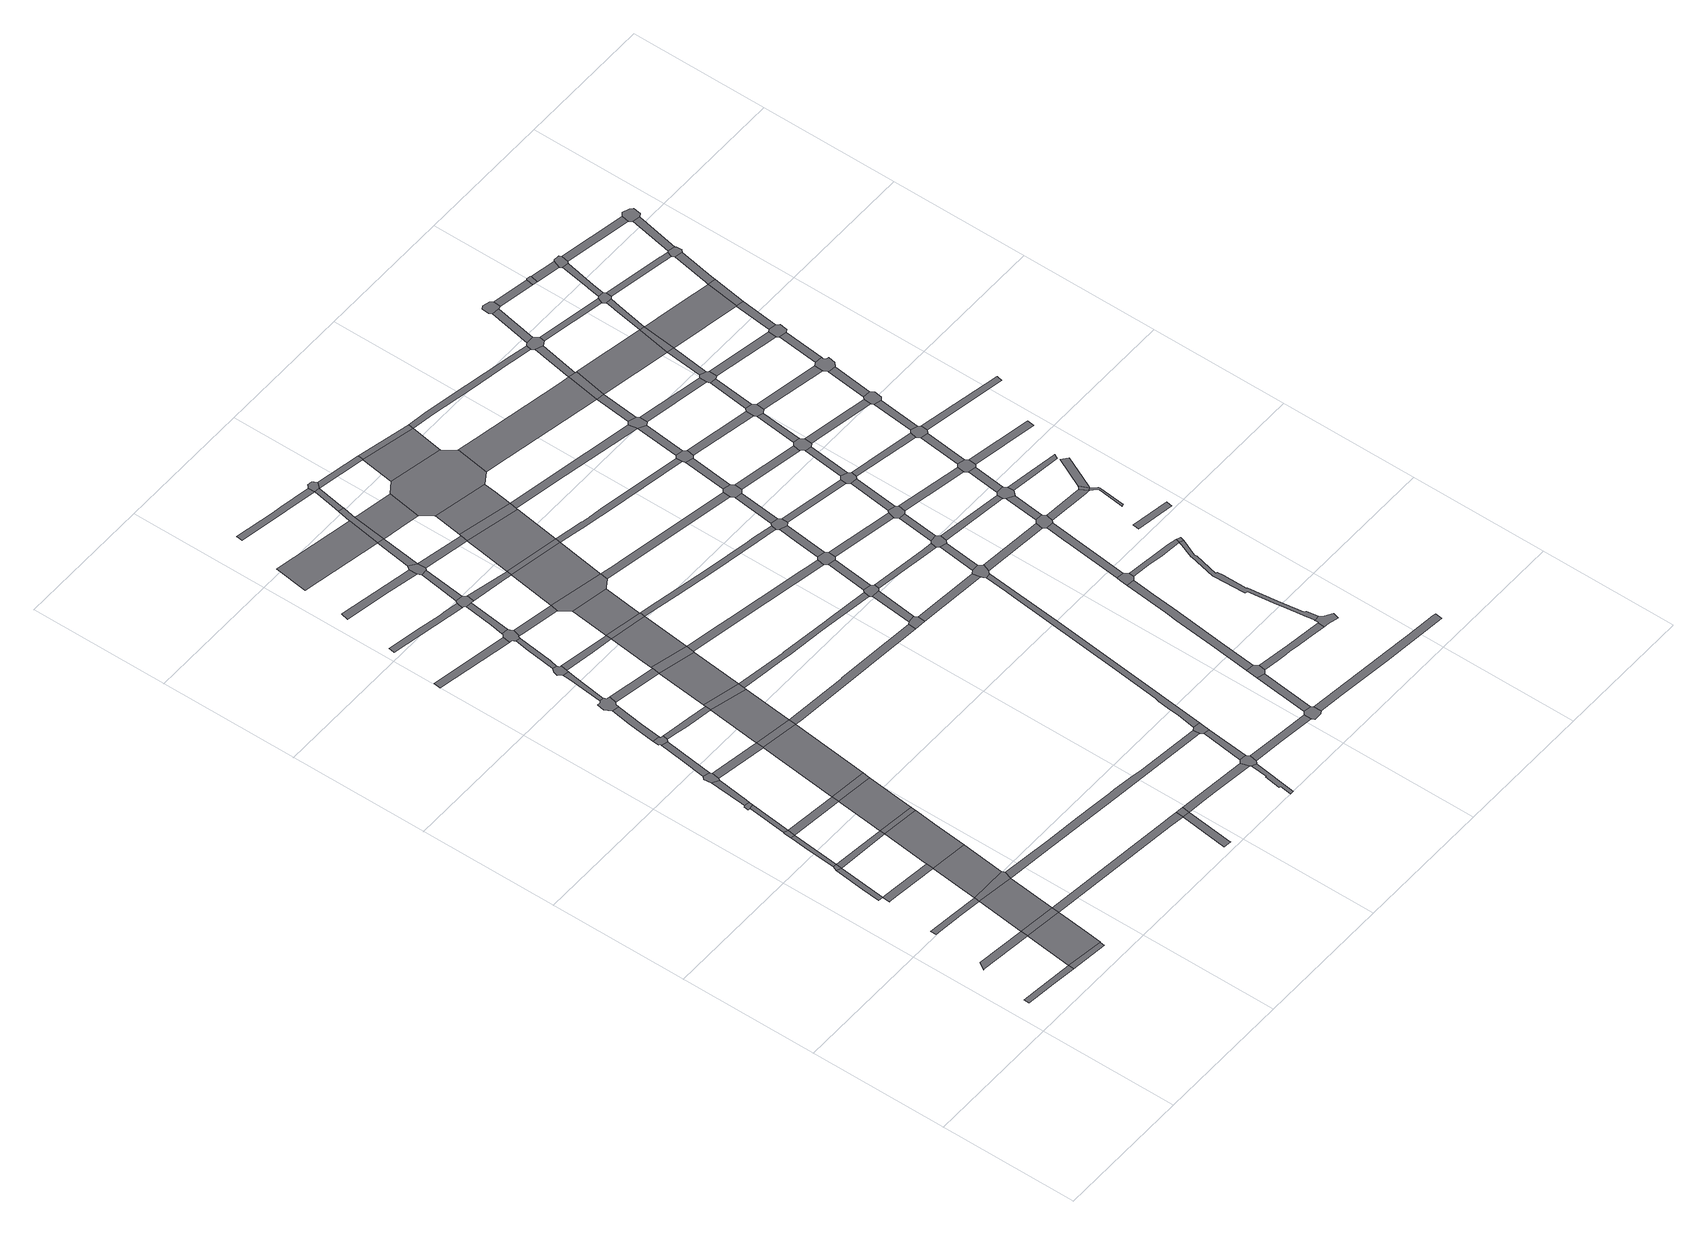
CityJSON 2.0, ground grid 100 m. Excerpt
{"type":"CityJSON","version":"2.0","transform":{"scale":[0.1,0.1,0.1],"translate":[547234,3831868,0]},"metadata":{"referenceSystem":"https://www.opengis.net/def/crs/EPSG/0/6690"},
"CityObjects":{
"road1":{"type":"Road","attributes":{"RoadStructureAttribute.sectionType":"1"},"geometry":[{"type":"MultiSurface","lod":"1","boundaries":[[[0,1,2,3,4,5,6]]]}]},
"road2":{"type":"Road","attributes":{"RoadStructureAttribute.sectionType":"1"},"geometry":[{"type":"MultiSurface","lod":"1","boundaries":[[[7,8,9,10,11]]]}]},
"road3":{"type":"Road","geometry":[{"type":"MultiSurface","lod":"1","boundaries":[[[6,5,12,13]]]}]},
"road4":{"type":"Road","attributes":{"RoadStructureAttribute.sectionType":"1"},"geometry":[{"type":"MultiSurface","lod":"1","boundaries":[[[14,15,16,17,18,19,20]]]}]},
"road5":{"type":"Road","attributes":{"RoadStructureAttribute.sectionType":"1"},"geometry":[{"type":"MultiSurface","lod":"1","boundaries":[[[21,22,23,24,25]]]}]},
"road6":{"type":"Road","attributes":{"function":"3","RoadStructureAttribute.sectionType":"1"},"geometry":[{"type":"MultiSurface","lod":"1","boundaries":[[[10,26,6,13,27,28,29,30]]]}]},
"road7":{"type":"Road","geometry":[{"type":"MultiSurface","lod":"1","boundaries":[[[31,21,25,32]]]}]},
"road8":{"type":"Road","geometry":[{"type":"MultiSurface","lod":"1","boundaries":[[[11,10,30,33]]]}]},
"road9":{"type":"Road","attributes":{"RoadStructureAttribute.sectionType":"1"},"geometry":[{"type":"MultiSurface","lod":"1","boundaries":[[[34,24,35,36,37,38]]]}]},
"road10":{"type":"Road","attributes":{"RoadStructureAttribute.sectionType":"1"},"geometry":[{"type":"MultiSurface","lod":"1","boundaries":[[[39,40,31,32,41]]]}]},
"road11":{"type":"Road","attributes":{"function":"3","RoadStructureAttribute.sectionType":"1"},"geometry":[{"type":"MultiSurface","lod":"1","boundaries":[[[19,42,11,33,43]]]}]},
"road12":{"type":"Road","geometry":[{"type":"MultiSurface","lod":"1","boundaries":[[[44,45,39,41,46]]]}]},
"road13":{"type":"Road","geometry":[{"type":"MultiSurface","lod":"1","boundaries":[[[20,19,43,47,48,49]]]}]},
"road14":{"type":"Road","attributes":{"RoadStructureAttribute.sectionType":"1"},"geometry":[{"type":"MultiSurface","lod":"1","boundaries":[[[50,51,32,25,52,53,54,55,56]]]}]},
"road15":{"type":"Road","attributes":{"RoadStructureAttribute.sectionType":"1"},"geometry":[{"type":"MultiSurface","lod":"1","boundaries":[[[57,58,44,46]]]}]},
"road16":{"type":"Road","attributes":{"function":"3","RoadStructureAttribute.sectionType":"1"},"geometry":[{"type":"MultiSurface","lod":"1","boundaries":[[[37,20,49,59]]]}]},
"road17":{"type":"Road","geometry":[{"type":"MultiSurface","lod":"1","boundaries":[[[60,61,62,63,58,57,64]]]}]},
"road18":{"type":"Road","attributes":{"RoadStructureAttribute.sectionType":"1"},"geometry":[{"type":"MultiSurface","lod":"1","boundaries":[[[65,66,46,41,67,68,69,70]]]}]},
"road19":{"type":"Road","attributes":{"RoadStructureAttribute.sectionType":"1"},"geometry":[{"type":"MultiSurface","lod":"1","boundaries":[[[71,72,73,74,60,64,75,76,77]]]}]},
"road20":{"type":"Road","geometry":[{"type":"MultiSurface","lod":"1","boundaries":[[[55,78,79,80,38,37,59,81,82,83]]]}]},
"road21":{"type":"Road","geometry":[{"type":"MultiSurface","lod":"1","boundaries":[[[84,85,71,77,86,87,88]]]}]},
"road22":{"type":"Road","geometry":[{"type":"MultiSurface","lod":"1","boundaries":[[[56,55,83,89]]]}]},
"road23":{"type":"Road","attributes":{"RoadStructureAttribute.sectionType":"1"},"geometry":[{"type":"MultiSurface","lod":"1","boundaries":[[[90,91,84,88,92,93]]]}]},
"road24":{"type":"Road","attributes":{"function":"3","RoadStructureAttribute.sectionType":"1"},"geometry":[{"type":"MultiSurface","lod":"1","boundaries":[[[69,94,95,96,56,89,97,98]]]}]},
"road25":{"type":"Road","geometry":[{"type":"MultiSurface","lod":"1","boundaries":[[[99,100,101,90,93,102,103,104,105,106,107]]]}]},
"road26":{"type":"Road","attributes":{"RoadStructureAttribute.sectionType":"1"},"geometry":[{"type":"MultiSurface","lod":"1","boundaries":[[[108,109,87,86,110,111,112]]]}]},
"road27":{"type":"Road","geometry":[{"type":"MultiSurface","lod":"1","boundaries":[[[70,69,98,113]]]}]},
"road28":{"type":"Road","attributes":{"RoadStructureAttribute.sectionType":"1"},"geometry":[{"type":"MultiSurface","lod":"1","boundaries":[[[114,115,116,33,30,117,118,119]]]}]},
"road29":{"type":"Road","attributes":{"RoadStructureAttribute.sectionType":"1"},"geometry":[{"type":"MultiSurface","lod":"1","boundaries":[[[120,121,99,107,122,123]]]}]},
"road30":{"type":"Road","geometry":[{"type":"MultiSurface","lod":"1","boundaries":[[[124,125,126,127,128,120,123,129,130,131,132,133,134]]]}]},
"road31":{"type":"Road","attributes":{"function":"3","RoadStructureAttribute.sectionType":"1"},"geometry":[{"type":"MultiSurface","lod":"1","boundaries":[[[111,70,113,135]]]}]},
"road32":{"type":"Road","attributes":{"RoadStructureAttribute.sectionType":"1"},"geometry":[{"type":"MultiSurface","lod":"1","boundaries":[[[136,137,138,139]]]}]},
"road33":{"type":"Road","attributes":{"RoadStructureAttribute.sectionType":"1"},"geometry":[{"type":"MultiSurface","lod":"1","boundaries":[[[140,141,104,103,142,143,144,145]]]}]},
"road34":{"type":"Road","attributes":{"RoadStructureAttribute.sectionType":"1"},"geometry":[{"type":"MultiSurface","lod":"1","boundaries":[[[146,147,124,134,148,149,150]]]}]},
"road35":{"type":"Road","geometry":[{"type":"MultiSurface","lod":"1","boundaries":[[[112,111,135,151]]]}]},
"road36":{"type":"Road","geometry":[{"type":"MultiSurface","lod":"1","boundaries":[[[152,153,154,155,156,157,146,150,158,159,160,161,162]]]}]},
"road37":{"type":"Road","attributes":{"RoadStructureAttribute.sectionType":"1"},"geometry":[{"type":"MultiSurface","lod":"1","boundaries":[[[163,164,165,166,167,168,169]]]}]},
"road38":{"type":"Road","attributes":{"RoadStructureAttribute.sectionType":"1"},"geometry":[{"type":"MultiSurface","lod":"1","boundaries":[[[170,131,130,171,172,173]]]}]},
"road39":{"type":"Road","attributes":{"function":"3","RoadStructureAttribute.sectionType":"1"},"geometry":[{"type":"MultiSurface","lod":"1","boundaries":[[[144,174,112,151,175,176]]]}]},
"road40":{"type":"Road","attributes":{"RoadStructureAttribute.sectionType":"1"},"geometry":[{"type":"MultiSurface","lod":"1","boundaries":[[[177,178,152,162,179,180]]]}]},
"road41":{"type":"Road","attributes":{"RoadStructureAttribute.sectionType":"1"},"geometry":[{"type":"MultiSurface","lod":"1","boundaries":[[[181,182,183,184,185,186,187,47,43,188,189,190,191,192]]]}]},
"road42":{"type":"Road","geometry":[{"type":"MultiSurface","lod":"1","boundaries":[[[193,145,144,176,194,195,196]]]}]},
"road43":{"type":"Road","geometry":[{"type":"MultiSurface","lod":"1","boundaries":[[[197,198,139,138,199,200,177,180,201,202,203,204,205,206]]]}]},
"road44":{"type":"Road","attributes":{"RoadStructureAttribute.sectionType":"1"},"geometry":[{"type":"MultiSurface","lod":"1","boundaries":[[[118,207,208,209,210]]]}]},
"road45":{"type":"Road","attributes":{"RoadStructureAttribute.sectionType":"1"},"geometry":[{"type":"MultiSurface","lod":"1","boundaries":[[[211,212,213,214,215,216,217]]]}]},
"road46":{"type":"Road","attributes":{"RoadStructureAttribute.sectionType":"1"},"geometry":[{"type":"MultiSurface","lod":"1","boundaries":[[[218,159,158,219,220,221]]]}]},
"road47":{"type":"Road","attributes":{"function":"3","RoadStructureAttribute.sectionType":"1"},"geometry":[{"type":"MultiSurface","lod":"1","boundaries":[[[222,193,196,223]]]}]},
"road48":{"type":"Road","attributes":{"RoadStructureAttribute.sectionType":"1"},"geometry":[{"type":"MultiSurface","lod":"1","boundaries":[[[224,225,197,206,226,227]]]}]},
"road49":{"type":"Road","geometry":[{"type":"MultiSurface","lod":"1","boundaries":[[[228,229,119,118,210,230]]]}]},
"road50":{"type":"Road","geometry":[{"type":"MultiSurface","lod":"1","boundaries":[[[231,169,168,232,224,227,233,234,235]]]}]},
"road51":{"type":"Road","geometry":[{"type":"MultiSurface","lod":"1","boundaries":[[[236,173,172,222,223,237,238,239]]]}]},
"road52":{"type":"Road","attributes":{"RoadStructureAttribute.sectionType":"1"},"geometry":[{"type":"MultiSurface","lod":"1","boundaries":[[[204,203,240,241,242]]]}]},
"road53":{"type":"Road","attributes":{"RoadStructureAttribute.sectionType":"1"},"geometry":[{"type":"MultiSurface","lod":"1","boundaries":[[[243,244,245,246]]]}]},
"road54":{"type":"Road","attributes":{"RoadStructureAttribute.sectionType":"1"},"geometry":[{"type":"MultiSurface","lod":"1","boundaries":[[[247,248,249,250,231,235]]]}]},
"road55":{"type":"Road","attributes":{"function":"3","RoadStructureAttribute.sectionType":"1"},"geometry":[{"type":"MultiSurface","lod":"1","boundaries":[[[251,252,253,236,239,254,255]]]}]},
"road56":{"type":"Road","geometry":[{"type":"MultiSurface","lod":"1","boundaries":[[[256,217,216,249,248,257,258]]]}]},
"road57":{"type":"Road","geometry":[{"type":"MultiSurface","lod":"1","boundaries":[[[221,220,251,255,259,260]]]}]},
"road58":{"type":"Road","attributes":{"RoadStructureAttribute.sectionType":"1"},"geometry":[{"type":"MultiSurface","lod":"1","boundaries":[[[261,234,233,262,263,264,265]]]}]},
"road59":{"type":"Road","attributes":{"RoadStructureAttribute.sectionType":"1"},"geometry":[{"type":"MultiSurface","lod":"1","boundaries":[[[266,230,210,267,268,269,270,271]]]}]},
"road60":{"type":"Road","attributes":{"RoadStructureAttribute.sectionType":"1"},"geometry":[{"type":"MultiSurface","lod":"1","boundaries":[[[272,256,258,273]]]}]},
"road61":{"type":"Road","attributes":{"function":"3","RoadStructureAttribute.sectionType":"1"},"geometry":[{"type":"MultiSurface","lod":"1","boundaries":[[[274,275,276,277,221,260,278]]]}]},
"road62":{"type":"Road","attributes":{"RoadStructureAttribute.sectionType":"1"},"geometry":[{"type":"MultiSurface","lod":"1","boundaries":[[[279,280,281,282,283,284,285,286]]]}]},
"road63":{"type":"Road","attributes":{"RoadStructureAttribute.sectionType":"1"},"geometry":[{"type":"MultiSurface","lod":"1","boundaries":[[[287,288,289,151,135,290,291,292,293,294]]]}]},
"road64":{"type":"Road","geometry":[{"type":"MultiSurface","lod":"1","boundaries":[[[242,241,295,274,278,296,297,298,299]]]}]},
"road65":{"type":"Road","attributes":{"RoadStructureAttribute.sectionType":"1"},"geometry":[{"type":"MultiSurface","lod":"1","boundaries":[[[300,301,302,258,257,303,304,305]]]}]},
"road66":{"type":"Road","geometry":[{"type":"MultiSurface","lod":"1","boundaries":[[[306,246,245,307,272,273,308,309,310]]]}]},
"road67":{"type":"Road","attributes":{"RoadStructureAttribute.sectionType":"1"},"geometry":[{"type":"MultiSurface","lod":"1","boundaries":[[[311,312,313,314,315,316,317,318,319]]]}]},
"road68":{"type":"Road","attributes":{"function":"3","RoadStructureAttribute.sectionType":"1"},"geometry":[{"type":"MultiSurface","lod":"1","boundaries":[[[264,320,242,299,321,322,323,324]]]}]},
"road69":{"type":"Road","attributes":{"RoadStructureAttribute.sectionType":"1"},"geometry":[{"type":"MultiSurface","lod":"1","boundaries":[[[325,326,327,328,329,195,194,330,331,332,333,334,335,336,337]]]}]},
"road70":{"type":"Road","geometry":[{"type":"MultiSurface","lod":"1","boundaries":[[[338,271,270,311,319,339,340,341,342]]]}]},
"road71":{"type":"Road","attributes":{"RoadStructureAttribute.sectionType":"1"},"geometry":[{"type":"MultiSurface","lod":"1","boundaries":[[[343,344,308,273,345,346,347,348,349]]]}]},
"road72":{"type":"Road","attributes":{"RoadStructureAttribute.sectionType":"1"},"geometry":[{"type":"MultiSurface","lod":"1","boundaries":[[[285,350,351,306,310,352,353]]]}]},
"road73":{"type":"Road","geometry":[{"type":"MultiSurface","lod":"1","boundaries":[[[265,264,324,354]]]}]},
"road74":{"type":"Road","attributes":{"RoadStructureAttribute.sectionType":"1"},"geometry":[{"type":"MultiSurface","lod":"1","boundaries":[[[355,338,342,356]]]}]},
"road75":{"type":"Road","geometry":[{"type":"MultiSurface","lod":"1","boundaries":[[[357,358,286,285,353,359,360,361,362,363]]]}]},
"road76":{"type":"Road","attributes":{"function":"3","RoadStructureAttribute.sectionType":"1"},"geometry":[{"type":"MultiSurface","lod":"1","boundaries":[[[304,364,265,354,365]]]}]},
"road77":{"type":"Road","attributes":{"RoadStructureAttribute.sectionType":"1"},"geometry":[{"type":"MultiSurface","lod":"1","boundaries":[[[366,367,368,369,370,371,372,238,237,373,374,375]]]}]},
"road78":{"type":"Road","geometry":[{"type":"MultiSurface","lod":"1","boundaries":[[[376,192,191,355,356,377]]]}]},
"road79":{"type":"Road","geometry":[{"type":"MultiSurface","lod":"1","boundaries":[[[378,305,304,365,379,380]]]}]},
"road80":{"type":"Road","attributes":{"RoadStructureAttribute.sectionType":"1"},"geometry":[{"type":"MultiSurface","lod":"1","boundaries":[[[360,359,381,382]]]}]},
"road81":{"type":"Road","attributes":{"RoadStructureAttribute.sectionType":"1"},"geometry":[{"type":"MultiSurface","lod":"1","boundaries":[[[383,384,341,340,385,386,387]]]}]},
"road82":{"type":"Road","attributes":{"function":"3","RoadStructureAttribute.sectionType":"1"},"geometry":[{"type":"MultiSurface","lod":"1","boundaries":[[[388,389,378,380,390,391,392]]]}]},
"road83":{"type":"Road","attributes":{"RoadStructureAttribute.sectionType":"1"},"geometry":[{"type":"MultiSurface","lod":"1","boundaries":[[[393,394,395,396,259,255,397,398,399,400,401,402]]]}]},
"road84":{"type":"Road","geometry":[{"type":"MultiSurface","lod":"1","boundaries":[[[403,404,294,293,405,406]]]}]},
"road85":{"type":"Road","geometry":[{"type":"MultiSurface","lod":"1","boundaries":[[[407,349,348,408,409,388,392,410,411,412,413,414]]]}]},
"road86":{"type":"Road","attributes":{"RoadStructureAttribute.sectionType":"1"},"geometry":[{"type":"MultiSurface","lod":"1","boundaries":[[[415,404,403,416]]]}]},
"road87":{"type":"Road","attributes":{"RoadStructureAttribute.sectionType":"1"},"geometry":[{"type":"MultiSurface","lod":"1","boundaries":[[[417,418,419,298,297,420,421,422,423]]]}]},
"road88":{"type":"Road","geometry":[{"type":"MultiSurface","lod":"1","boundaries":[[[424,337,336,415,416,425,426,427,428]]]}]},
"road89":{"type":"Road","attributes":{"RoadStructureAttribute.sectionType":"1"},"geometry":[{"type":"MultiSurface","lod":"1","boundaries":[[[429,430,431,432,433,434,435,436,437,438,439,440,376,377]]]}]},
"road90":{"type":"Road","geometry":[{"type":"MultiSurface","lod":"1","boundaries":[[[441,387,386,442,443,444,445,446]]]}]},
"road91":{"type":"Road","attributes":{"function":"3","RoadStructureAttribute.sectionType":"1"},"geometry":[{"type":"MultiSurface","lod":"1","boundaries":[[[381,447,407,414,448,449,450]]]}]},
"road92":{"type":"Road","attributes":{"RoadStructureAttribute.sectionType":"1"},"geometry":[{"type":"MultiSurface","lod":"1","boundaries":[[[451,424,428,452]]]}]},
"road93":{"type":"Road","geometry":[{"type":"MultiSurface","lod":"1","boundaries":[[[382,381,450,453]]]}]},
"road94":{"type":"Road","attributes":{"RoadStructureAttribute.sectionType":"1"},"geometry":[{"type":"MultiSurface","lod":"1","boundaries":[[[454,441,446,455]]]}]},
"road95":{"type":"Road","attributes":{"RoadStructureAttribute.sectionType":"1"},"geometry":[{"type":"MultiSurface","lod":"1","boundaries":[[[406,405,456,457]]]}]},
"road96":{"type":"Road","attributes":{"RoadStructureAttribute.sectionType":"1"},"geometry":[{"type":"MultiSurface","lod":"1","boundaries":[[[458,459,460,461,462,463,354,324,464,465,466,467,468,469,470,471]]]}]},
"road97":{"type":"Road","geometry":[{"type":"MultiSurface","lod":"1","boundaries":[[[472,375,374,451,452,473,474,475]]]}]},
"road98":{"type":"Road","geometry":[{"type":"MultiSurface","lod":"1","boundaries":[[[476,454,455,477,478,479]]]}]},
"road99":{"type":"Road","attributes":{"RoadStructureAttribute.sectionType":"1"},"geometry":[{"type":"MultiSurface","lod":"1","boundaries":[[[480,481,472,475,482,483]]]}]},
"road100":{"type":"Road","attributes":{"RoadStructureAttribute.sectionType":"1"},"geometry":[{"type":"MultiSurface","lod":"1","boundaries":[[[484,426,425,485,486,487]]]}]},
"road101":{"type":"Road","geometry":[{"type":"MultiSurface","lod":"1","boundaries":[[[488,402,401,489,480,483,490,491,492]]]}]},
"road102":{"type":"Road","attributes":{"RoadStructureAttribute.sectionType":"1"},"geometry":[{"type":"MultiSurface","lod":"1","boundaries":[[[493,380,379,494,495,496]]]}]},
"road103":{"type":"Road","attributes":{"RoadStructureAttribute.sectionType":"1"},"geometry":[{"type":"MultiSurface","lod":"1","boundaries":[[[497,488,492,498]]]}]},
"road104":{"type":"Road","geometry":[{"type":"MultiSurface","lod":"1","boundaries":[[[499,457,456,500,433,432,501,502,503,504,505]]]}]},
"road105":{"type":"Road","attributes":{"RoadStructureAttribute.sectionType":"1"},"geometry":[{"type":"MultiSurface","lod":"1","boundaries":[[[474,473,506,507]]]}]},
"road106":{"type":"Road","attributes":{"RoadStructureAttribute.sectionType":"1"},"geometry":[{"type":"MultiSurface","lod":"1","boundaries":[[[508,509,510,511,512,476,479,513,514,515,516,517,518,519]]]}]},
"road107":{"type":"Road","attributes":{"RoadStructureAttribute.sectionType":"1"},"geometry":[{"type":"MultiSurface","lod":"1","boundaries":[[[520,499,505,521]]]}]},
"road108":{"type":"Road","geometry":[{"type":"MultiSurface","lod":"1","boundaries":[[[522,423,422,523,497,498,524,525,526]]]}]},
"road109":{"type":"Road","attributes":{"RoadStructureAttribute.sectionType":"1"},"geometry":[{"type":"MultiSurface","lod":"1","boundaries":[[[527,478,477,528,529,530,531,532,533,534]]]}]},
"road110":{"type":"Road","geometry":[{"type":"MultiSurface","lod":"1","boundaries":[[[535,536,487,486,520,521,537,538]]]}]},
"road111":{"type":"Road","attributes":{"RoadStructureAttribute.sectionType":"1"},"geometry":[{"type":"MultiSurface","lod":"1","boundaries":[[[539,540,412,411,541,542,543,544]]]}]},
"road112":{"type":"Road","attributes":{"RoadStructureAttribute.sectionType":"1"},"geometry":[{"type":"MultiSurface","lod":"1","boundaries":[[[545,522,526,546]]]}]},
"road113":{"type":"Road","attributes":{"RoadStructureAttribute.sectionType":"1"},"geometry":[{"type":"MultiSurface","lod":"1","boundaries":[[[547,548,549,550,551,445,444,552,553,554,555]]]}]},
"road114":{"type":"Road","attributes":{"RoadStructureAttribute.sectionType":"1"},"geometry":[{"type":"MultiSurface","lod":"1","boundaries":[[[491,490,556,557]]]}]},
"road115":{"type":"Road","attributes":{"RoadStructureAttribute.sectionType":"1"},"geometry":[{"type":"MultiSurface","lod":"1","boundaries":[[[558,536,535,559]]]}]},
"road116":{"type":"Road","geometry":[{"type":"MultiSurface","lod":"1","boundaries":[[[560,471,470,545,546,561,562,563]]]}]},
"road117":{"type":"Road","attributes":{"RoadStructureAttribute.sectionType":"1"},"geometry":[{"type":"MultiSurface","lod":"1","boundaries":[[[504,503,564,565]]]}]},
"road118":{"type":"Road","geometry":[{"type":"MultiSurface","lod":"1","boundaries":[[[566,567,508,519,568,569,570]]]}]},
"road119":{"type":"Road","geometry":[{"type":"MultiSurface","lod":"1","boundaries":[[[571,507,506,558,559,572,573,574]]]}]},
"road120":{"type":"Road","attributes":{"RoadStructureAttribute.sectionType":"1"},"geometry":[{"type":"MultiSurface","lod":"1","boundaries":[[[575,576,577,578,579,453,450,580,581,582,583,584,585,586]]]}]},
"road121":{"type":"Road","attributes":{"RoadStructureAttribute.sectionType":"1"},"geometry":[{"type":"MultiSurface","lod":"1","boundaries":[[[495,560,563,587]]]}]},
"road122":{"type":"Road","attributes":{"RoadStructureAttribute.sectionType":"1"},"geometry":[{"type":"MultiSurface","lod":"1","boundaries":[[[525,524,588,589]]]}]},
"road123":{"type":"Road","attributes":{"RoadStructureAttribute.sectionType":"1"},"geometry":[{"type":"MultiSurface","lod":"1","boundaries":[[[590,571,574,591]]]}]},
"road124":{"type":"Road","geometry":[{"type":"MultiSurface","lod":"1","boundaries":[[[592,593,594,595,596,597,598,599,600,534,533,601,602,603,604]]]}]},
"road125":{"type":"Road","attributes":{"RoadStructureAttribute.sectionType":"1"},"geometry":[{"type":"MultiSurface","lod":"1","boundaries":[[[605,606,607,566,570,608]]]}]},
"road126":{"type":"Road","attributes":{"RoadStructureAttribute.sectionType":"1"},"geometry":[{"type":"MultiSurface","lod":"1","boundaries":[[[538,537,609,610]]]}]},
"road127":{"type":"Road","geometry":[{"type":"MultiSurface","lod":"1","boundaries":[[[611,496,495,587,612,613,614]]]}]},
"road128":{"type":"Road","geometry":[{"type":"MultiSurface","lod":"1","boundaries":[[[615,557,556,590,591,616,617,618]]]}]},
"road129":{"type":"Road","attributes":{"RoadStructureAttribute.sectionType":"1"},"geometry":[{"type":"MultiSurface","lod":"1","boundaries":[[[619,611,614,620]]]}]},
"road130":{"type":"Road","attributes":{"RoadStructureAttribute.sectionType":"1"},"geometry":[{"type":"MultiSurface","lod":"1","boundaries":[[[621,622,623,624,625,626,627,628,629,630,631,632,633,634,635,636,637,638,639,597,596,640,641,642,643,644,645,646,647,648,649,650,651,652]]]}]},
"road131":{"type":"Road","attributes":{"RoadStructureAttribute.sectionType":"1"},"geometry":[{"type":"MultiSurface","lod":"1","boundaries":[[[653,654,655,569,568,656,657,658,621,659]]]}]},
"road132":{"type":"Road","attributes":{"RoadStructureAttribute.sectionType":"1"},"geometry":[{"type":"MultiSurface","lod":"1","boundaries":[[[562,561,660,661]]]}]},
"road133":{"type":"Road","attributes":{"RoadStructureAttribute.sectionType":"1"},"geometry":[{"type":"MultiSurface","lod":"1","boundaries":[[[662,615,618,663]]]}]},
"road134":{"type":"Road","geometry":[{"type":"MultiSurface","lod":"1","boundaries":[[[664,565,564,605,608,665,666,667]]]}]},
"road135":{"type":"Road","attributes":{"RoadStructureAttribute.sectionType":"1"},"geometry":[{"type":"MultiSurface","lod":"1","boundaries":[[[573,572,668,669,670]]]}]},
"road136":{"type":"Road","geometry":[{"type":"MultiSurface","lod":"1","boundaries":[[[544,543,619,620,671,672]]]}]},
"road137":{"type":"Road","geometry":[{"type":"MultiSurface","lod":"1","boundaries":[[[673,589,588,674,675,662,663,676,677,678]]]}]},
"road138":{"type":"Road","attributes":{"RoadStructureAttribute.sectionType":"1"},"geometry":[{"type":"MultiSurface","lod":"1","boundaries":[[[679,680,664,667,681]]]}]},
"road139":{"type":"Road","attributes":{"RoadStructureAttribute.sectionType":"1"},"geometry":[{"type":"MultiSurface","lod":"1","boundaries":[[[613,612,682,683]]]}]},
"road140":{"type":"Road","geometry":[{"type":"MultiSurface","lod":"1","boundaries":[[[684,685,610,609,679,681,686,687]]]}]},
"road141":{"type":"Road","attributes":{"RoadStructureAttribute.sectionType":"1"},"geometry":[{"type":"MultiSurface","lod":"1","boundaries":[[[688,673,678,689]]]}]},
"road142":{"type":"Road","geometry":[{"type":"MultiSurface","lod":"1","boundaries":[[[659,621,652,690]]]}]},
"road143":{"type":"Road","attributes":{"RoadStructureAttribute.sectionType":"1"},"geometry":[{"type":"MultiSurface","lod":"1","boundaries":[[[691,617,616,692,693]]]}]},
"road144":{"type":"Road","attributes":{"RoadStructureAttribute.sectionType":"1"},"geometry":[{"type":"MultiSurface","lod":"1","boundaries":[[[694,544,672,695]]]}]},
"road145":{"type":"Road","attributes":{"RoadStructureAttribute.sectionType":"1"},"geometry":[{"type":"MultiSurface","lod":"1","boundaries":[[[666,665,696,697,698]]]}]},
"road146":{"type":"Road","attributes":{"RoadStructureAttribute.sectionType":"1"},"geometry":[{"type":"MultiSurface","lod":"1","boundaries":[[[699,685,684,700]]]}]},
"road147":{"type":"Road","geometry":[{"type":"MultiSurface","lod":"1","boundaries":[[[701,661,660,688,689,702,703,704]]]}]},
"road148":{"type":"Road","geometry":[{"type":"MultiSurface","lod":"1","boundaries":[[[705,670,669,699,700,706,707,708]]]}]},
"road149":{"type":"Road","geometry":[{"type":"MultiSurface","lod":"1","boundaries":[[[709,710,586,585,711,694,695,712,713,714,715,716,717]]]}]},
"road150":{"type":"Road","attributes":{"RoadStructureAttribute.sectionType":"1"},"geometry":[{"type":"MultiSurface","lod":"1","boundaries":[[[718,719,720,721]]]}]},
"road151":{"type":"Road","attributes":{"RoadStructureAttribute.sectionType":"1"},"geometry":[{"type":"MultiSurface","lod":"1","boundaries":[[[722,701,704,723]]]}]},
"road152":{"type":"Road","attributes":{"RoadStructureAttribute.sectionType":"1"},"geometry":[{"type":"MultiSurface","lod":"1","boundaries":[[[724,671,620,725,726,727]]]}]},
"road153":{"type":"Road","attributes":{"RoadStructureAttribute.sectionType":"1"},"geometry":[{"type":"MultiSurface","lod":"1","boundaries":[[[728,729,677,676,730,731,732]]]}]},
"road154":{"type":"Road","attributes":{"RoadStructureAttribute.sectionType":"1"},"geometry":[{"type":"MultiSurface","lod":"1","boundaries":[[[733,734,735,736,737,738,739,740,741,742,697]]]}]},
"road155":{"type":"Road","attributes":{"RoadStructureAttribute.sectionType":"1"},"geometry":[{"type":"MultiSurface","lod":"1","boundaries":[[[743,705,708,744]]]}]},
"road156":{"type":"Road","geometry":[{"type":"MultiSurface","lod":"1","boundaries":[[[745,746,698,697,742]]]}]},
"road157":{"type":"Road","attributes":{"RoadStructureAttribute.sectionType":"1"},"geometry":[{"type":"MultiSurface","lod":"1","boundaries":[[[747,709,717,748]]]}]},
"road158":{"type":"Road","attributes":{"RoadStructureAttribute.sectionType":"1"},"geometry":[{"type":"MultiSurface","lod":"1","boundaries":[[[749,750,687,686,751,752,753]]]}]},
"road159":{"type":"Road","geometry":[{"type":"MultiSurface","lod":"1","boundaries":[[[754,683,682,722,723,755,756,757]]]}]},
"road160":{"type":"Road","geometry":[{"type":"MultiSurface","lod":"1","boundaries":[[[758,693,692,743,744,759,760,761]]]}]},
"road161":{"type":"Road","attributes":{"RoadStructureAttribute.sectionType":"1"},"geometry":[{"type":"MultiSurface","lod":"1","boundaries":[[[762,745,742,763,764,765,766]]]}]},
"road162":{"type":"Road","geometry":[{"type":"MultiSurface","lod":"1","boundaries":[[[767,768,769,747,748,770,771,772]]]}]},
"road163":{"type":"Road","attributes":{"RoadStructureAttribute.sectionType":"1"},"geometry":[{"type":"MultiSurface","lod":"1","boundaries":[[[726,773,754,757,774]]]}]},
"road164":{"type":"Road","attributes":{"RoadStructureAttribute.sectionType":"1"},"geometry":[{"type":"MultiSurface","lod":"1","boundaries":[[[703,702,775,776]]]}]},
"road165":{"type":"Road","attributes":{"RoadStructureAttribute.sectionType":"1"},"geometry":[{"type":"MultiSurface","lod":"1","boundaries":[[[777,758,761,778]]]}]},
"road166":{"type":"Road","attributes":{"RoadStructureAttribute.sectionType":"1"},"geometry":[{"type":"MultiSurface","lod":"1","boundaries":[[[707,706,779,780]]]}]},
"road167":{"type":"Road","attributes":{"RoadStructureAttribute.sectionType":"1"},"geometry":[{"type":"MultiSurface","lod":"1","boundaries":[[[714,713,781,782]]]}]},
"road168":{"type":"Road","geometry":[{"type":"MultiSurface","lod":"1","boundaries":[[[727,726,774,783,784]]]}]},
"road169":{"type":"Road","geometry":[{"type":"MultiSurface","lod":"1","boundaries":[[[785,732,731,777,778,786,787,788]]]}]},
"road170":{"type":"Road","attributes":{"RoadStructureAttribute.sectionType":"1"},"geometry":[{"type":"MultiSurface","lod":"1","boundaries":[[[771,770,789,790]]]}]},
"road171":{"type":"Road","attributes":{"RoadStructureAttribute.sectionType":"1"},"geometry":[{"type":"MultiSurface","lod":"1","boundaries":[[[756,755,791,792]]]}]},
"road172":{"type":"Road","attributes":{"RoadStructureAttribute.sectionType":"1"},"geometry":[{"type":"MultiSurface","lod":"1","boundaries":[[[793,785,788,794]]]}]},
"road173":{"type":"Road","attributes":{"RoadStructureAttribute.sectionType":"1"},"geometry":[{"type":"MultiSurface","lod":"1","boundaries":[[[795,796,797,784,783,798,799]]]}]},
"road174":{"type":"Road","attributes":{"RoadStructureAttribute.sectionType":"1"},"geometry":[{"type":"MultiSurface","lod":"1","boundaries":[[[760,759,800,801]]]}]},
"road175":{"type":"Road","geometry":[{"type":"MultiSurface","lod":"1","boundaries":[[[802,776,775,803,793,794,804,805,806,807,808]]]}]},
"road176":{"type":"Road","geometry":[{"type":"MultiSurface","lod":"1","boundaries":[[[809,790,789,810,811,812]]]}]},
"road177":{"type":"Road","geometry":[{"type":"MultiSurface","lod":"1","boundaries":[[[813,814,782,781,815,795,799,816,817,818,819]]]}]},
"road178":{"type":"Road","attributes":{"RoadStructureAttribute.sectionType":"1"},"geometry":[{"type":"MultiSurface","lod":"1","boundaries":[[[820,802,808,821]]]}]},
"road179":{"type":"Road","attributes":{"RoadStructureAttribute.sectionType":"1"},"geometry":[{"type":"MultiSurface","lod":"1","boundaries":[[[822,823,824,825,826,827,783,774,828,829,830]]]}]},
"road180":{"type":"Road","attributes":{"RoadStructureAttribute.sectionType":"1"},"geometry":[{"type":"MultiSurface","lod":"1","boundaries":[[[811,810,831,832]]]}]},
"road181":{"type":"Road","attributes":{"RoadStructureAttribute.sectionType":"1"},"geometry":[{"type":"MultiSurface","lod":"1","boundaries":[[[833,834,835,813,819,836,837]]]}]},
"road182":{"type":"Road","geometry":[{"type":"MultiSurface","lod":"1","boundaries":[[[838,792,791,820,821,839,840,841]]]}]},
"road183":{"type":"Road","geometry":[{"type":"MultiSurface","lod":"1","boundaries":[[[842,832,831,833,837,843,844,845]]]}]},
"road184":{"type":"Road","attributes":{"RoadStructureAttribute.sectionType":"1"},"geometry":[{"type":"MultiSurface","lod":"1","boundaries":[[[829,846,838,841,847]]]}]},
"road185":{"type":"Road","attributes":{"RoadStructureAttribute.sectionType":"1"},"geometry":[{"type":"MultiSurface","lod":"1","boundaries":[[[848,849,817,816,850,851,852,853]]]}]},
"road186":{"type":"Road","geometry":[{"type":"MultiSurface","lod":"1","boundaries":[[[830,829,847,854]]]}]},
"road187":{"type":"Road","attributes":{"RoadStructureAttribute.sectionType":"1"},"geometry":[{"type":"MultiSurface","lod":"1","boundaries":[[[855,856,830,854,857,858]]]}]},
"road188":{"type":"Road","attributes":{"RoadStructureAttribute.sectionType":"1"},"geometry":[{"type":"MultiSurface","lod":"1","boundaries":[[[844,843,859,860]]]}]},
"road189":{"type":"Road","geometry":[{"type":"MultiSurface","lod":"1","boundaries":[[[861,862,863,853,852,864,865,866,855,858,867,868,869,870,871,872]]]}]},
"road190":{"type":"Road","attributes":{"RoadStructureAttribute.sectionType":"1"},"geometry":[{"type":"MultiSurface","lod":"1","boundaries":[[[873,861,872,874]]]}]},
"road191":{"type":"Road","geometry":[{"type":"MultiSurface","lod":"1","boundaries":[[[875,860,859,873,874,876,877,878]]]}]}
},
"vertices":[
[236,239,0],[137,250,0],[134,210,0],[232,200,0],[350,187,0],[523,169,0],[527,208,0],
[217,650,0],[183,598,0],[190,598,0],[567,555,0],[574,610,0],
[791,138,0],[796,173,0],
[440,1024,0],[237,1048,0],[237,1006,0],[436,984,0],[440,984,0],[613,965,0],[618,1003,0],
[282,1809,0],[259,1588,0],[243,1454,0],[281,1450,0],[317,1796,0],
[565,543,0],[796,175,0],[812,310,0],[835,513,0],[837,525,0],
[297,1839,0],[322,1839,0],
[842,579,0],
[301,1448,0],[276,1395,0],[278,1395,0],[657,1351,0],[663,1406,0],
[328,2191,0],[314,2049,0],[358,2188,0],
[613,960,0],[881,928,0],
[335,2254,0],[331,2249,0],[367,2245,0],
[900,985,0],[895,994,0],[890,1003,0],
[482,1821,0],[329,1838,0],[320,1796,0],[322,1796,0],[478,1781,0],[703,1760,0],[706,1796,0],
[402,2545,0],[370,2539,0],
[926,1322,0],
[366,2579,0],[362,2577,0],[357,2574,0],[353,2541,0],[406,2574,0],
[371,2244,0],[369,2245,0],[362,2188,0],[366,2188,0],[742,2145,0],[749,2201,0],
[391,2852,0],[387,2797,0],[369,2605,0],[368,2599,0],[409,2599,0],[409,2601,0],[437,2825,0],
[702,1753,0],[682,1570,0],[665,1418,0],[953,1571,0],[953,1572,0],[971,1730,0],
[403,2927,0],[386,2909,0],[449,2842,0],[455,2899,0],[448,2912,0],
[975,1766,0],
[452,3285,0],[431,3120,0],[467,3058,0],[497,3273,0],
[741,2134,0],[715,1875,0],[706,1798,0],[987,1878,0],[1014,2114,0],
[447,3345,0],[442,3300,0],[452,3295,0],[511,3287,0],[512,3288,0],[518,3324,0],[507,3326,0],[497,3328,0],[498,3339,0],
[815,2839,0],[481,2895,0],[813,2782,0],[814,2782,0],[821,2838,0],
[1021,2170,0],
[1876,465,0],[1875,465,0],[1812,472,0],[1813,416,0],[1922,403,0],[1928,459,0],
[496,3693,0],[472,3548,0],[515,3485,0],[544,3686,0],
[514,3805,0],[511,3803,0],[500,3793,0],[479,3796,0],[469,3742,0],[548,3713,0],[562,3724,0],[573,3779,0],[550,3783,0],[545,3796,0],[542,3803,0],
[1086,2742,0],
[10,4696,0],[2,4644,0],[559,4537,0],[570,4593,0],
[727,3290,0],[572,3316,0],[564,3277,0],[667,3255,0],[864,3224,0],[869,3267,0],
[544,4111,0],[539,4060,0],[544,3836,0],[578,4055,0],[586,4104,0],
[1093,2797,0],
[548,4196,0],[542,4189,0],[530,4177,0],[528,4175,0],[522,4141,0],[524,4140,0],[589,4121,0],[597,4169,0],[586,4171,0],[580,4184,0],[578,4188,0],
[528,5003,0],[470,5012,0],[302,5045,0],[72,5090,0],[65,5043,0],[609,4941,0],[618,4986,0],
[890,3718,0],[901,3661,0],[911,3658,0],[920,3713,0],
[822,2850,0],[1094,2809,0],[1133,3157,0],
[592,4511,0],[576,4408,0],[593,4251,0],[625,4507,0],
[2078,842,0],[2018,851,0],[1846,874,0],[1809,877,0],[1655,895,0],[1530,911,0],[1269,939,0],[887,927,0],[1243,886,0],[1809,824,0],[2532,744,0],[2529,791,0],
[871,3285,0],[1135,3173,0],[1140,3220,0],[1139,3221,0],
[588,4616,0],[587,4606,0],[580,4533,0],[586,4522,0],[627,4521,0],[627,4525,0],[639,4523,0],[652,4578,0],[639,4599,0],[636,4609,0],
[1882,54,0],[1938,50,0],[1935,51,0],[1976,397,0],
[119,5491,0],[108,5436,0],[446,5372,0],[628,5336,0],[658,5330,0],[661,5330,0],[660,5389,0],
[954,4107,0],[802,4086,0],[959,4061,0],[965,4106,0],
[913,3658,0],[1180,3593,0],
[631,4924,0],[603,4714,0],[655,4752,0],[676,4922,0],
[1967,455,0],[1966,455,0],[1983,453,0],
[633,5004,0],[623,4939,0],[696,4918,0],[705,4977,0],[683,4999,0],
[921,3725,0],[1182,3605,0],[1191,3660,0],[1190,3660,0],
[664,4518,0],[942,4466,0],[954,4522,0],
[173,6033,0],[137,5786,0],[717,5675,0],[759,5922,0],
[701,5150,0],[720,5302,0],[677,5299,0],[656,5157,0],
[961,4061,0],[961,4057,0],[930,3798,0],[1231,4013,0],[1231,4015,0],
[681,5414,0],[734,5316,0],[730,5377,0],
[1236,4054,0],[1234,4054,0],
[990,4911,0],[982,4872,0],[983,4872,0],[1007,4868,0],[1013,4906,0],
[2208,428,0],[2092,385,0],[2223,371,0],[2502,339,0],[2505,339,0],[2484,397,0],
[718,5674,0],[767,5666,0],
[997,4390,0],[997,4384,0],[996,4379,0],[967,4124,0],[1267,4338,0],
[589,6326,0],[524,6335,0],[237,6389,0],[232,6342,0],[315,6325,0],[585,6278,0],[819,6236,0],[817,6285,0],
[1790,2733,0],[1561,2752,0],[1554,2752,0],[1134,2737,0],[1712,2683,0],[1790,2677,0],[2158,2643,0],[2163,2699,0],
[944,4462,0],[1280,4347,0],[1338,4387,0],[1347,4441,0],[1345,4441,0],
[746,5374,0],[740,5375,0],[738,5375,0],[740,5315,0],[1066,5253,0],[1076,5308,0],
[780,6022,0],[718,5675,0],[801,5914,0],[818,6005,0],[819,6015,0],
[2513,329,0],[2513,324,0],[2500,206,0],[2492,206,0],[2473,88,0],[2486,86,0],[2474,1,0],[2499,1,0],[2544,316,0],
[1007,4863,0],[1347,4455,0],[1397,4775,0],[1400,4793,0],[1400,4794,0],
[1886,3115,0],[1881,3116,0],[1786,3128,0],[1511,3163,0],[1509,3163,0],[1336,3146,0],[1471,3128,0],[1504,3123,0],[1532,3120,0],[1787,3089,0],[1881,3076,0],[2197,3032,0],[2204,3075,0],
[2508,414,0],[2548,320,0],[2564,333,0],[2573,387,0],[2558,409,0],
[999,5877,0],[819,5911,0],[782,5663,0],[953,5631,0],[973,5627,0],[1046,5614,0],[1086,5860,0],
[820,6235,0],[792,6080,0],[820,6018,0],[857,6231,0],
[1407,4835,0],
[2547,721,0],[2592,716,0],
[838,6304,0],[837,6300,0],[858,6233,0],[892,6271,0],[878,6292,0],[874,6298,0],[872,6301,0],
[1051,5151,0],[1458,5168,0],
[2220,3468,0],[2149,3481,0],[2097,3491,0],[2096,3491,0],[1782,3550,0],[1534,3596,0],[1466,3609,0],[1782,3494,0],[2235,3410,0],[2244,3464,0],
[2549,804,0],[2601,798,0],
[1078,5320,0],[1460,5180,0],[1468,5234,0],
[1209,6166,0],[1216,6209,0],
[2837,357,0],[2575,387,0],[2781,310,0],[3041,279,0],[3041,334,0],
[1110,5530,0],[1087,5378,0],[1490,5382,0],[1491,5393,0],[1499,5452,0],
[2153,3884,0],[2102,3893,0],[1778,3951,0],[1297,4042,0],[1291,4003,0],[1490,3963,0],[1778,3908,0],[2146,3845,0],[2287,3820,0],[2295,3858,0],
[2232,2713,0],[2180,2709,0],[2241,2636,0],[2246,2691,0],
[1170,5920,0],[1052,5613,0],[1108,5533,0],[1500,5453,0],[1585,5509,0],[1627,5755,0],[1620,5756,0],[1561,5841,0],
[2213,3014,0],[2269,3012,0],
[1774,4362,0],[1510,4410,0],[1464,4418,0],[1774,4306,0],[2165,4234,0],[2331,4203,0],[2333,4259,0],
[2220,3089,0],[2284,3026,0],[2294,3061,0],[2292,3062,0],[2276,3078,0],
[2675,1464,0],[2735,1993,0],[2741,2050,0],[2795,2562,0],[2756,2558,0],[2740,2395,0],[2734,2330,0],[2636,1468,0],[2598,1134,0],[2588,1104,0],[2577,1012,0],[2570,937,0],
[3063,350,0],[3053,258,0],[3110,258,0],[3131,270,0],[3129,325,0],[3119,342,0],
[1208,6162,0],[1596,6062,0],[1597,6067,0],[1599,6081,0],
[2255,3387,0],[2309,3377,0],
[1605,6121,0],
[3108,745,0],[3164,730,0],
[2740,2589,0],[2727,2646,0],
[1770,4768,0],[1677,4781,0],[1667,4783,0],[1659,4784,0],[1616,4793,0],[1614,4793,0],[1510,4773,0],[1606,4754,0],[1612,4753,0],[1667,4742,0],[1670,4742,0],[1770,4723,0],[2383,4614,0],[2383,4659,0],
[2263,3478,0],[2328,3394,0],[2335,3448,0],[2319,3468,0],
[3118,833,0],[3189,750,0],[3196,798,0],[3174,827,0],
[2301,3801,0],[2284,3657,0],[2355,3781,0],[2355,3783,0],
[2697,3006,0],[2691,2966,0],[2767,2955,0],[2774,2996,0],
[2310,3872,0],[2290,3815,0],[2377,3796,0],[2379,3844,0],[2363,3862,0],
[1766,5179,0],[1766,5124,0],[2436,4997,0],[2423,5058,0],
[2344,4172,0],[2398,4166,0],
[2753,2663,0],[2747,2576,0],[2796,2571,0],[2798,2573,0],[2807,2582,0],[2830,2637,0],[2803,2663,0],
[2801,3306,0],[2818,3358,0],
[3230,1841,0],[3194,1518,0],[3184,1428,0],[3184,1427,0],[3152,1135,0],[3205,1103,0],[3249,1494,0],[3250,1506,0],[3250,1507,0],[3268,1668,0],[3273,1716,0],[3286,1835,0],
[2785,2936,0],[2833,2924,0],
[2356,4278,0],[2346,4184,0],[2423,4185,0],[2427,4242,0],[2410,4266,0],
[3436,763,0],[3302,734,0],[3372,724,0],[3402,720,0],[3462,710,0],[3562,699,0],[3689,679,0],[3697,728,0],
[2842,3014,0],[2792,3011,0],[2852,2941,0],[2859,2989,0],
[2451,5598,0],[1760,5728,0],[1763,5473,0],[2214,5389,0],[2473,5340,0],[2514,5587,0],
[2390,4593,0],[2445,4575,0],
[4171,209,0],[3947,234,0],[3733,257,0],[3731,258,0],[3710,259,0],[3306,250,0],[3704,205,0],[4183,152,0],[4189,206,0],
[2852,3711,0],[2854,3756,0],
[2819,3276,0],[2869,3274,0],
[2400,4673,0],[2466,4592,0],[2476,4645,0],[2454,4665,0],
[3285,2538,0],[3297,2592,0],
[3240,1926,0],[3237,1900,0],[3311,1854,0],[3315,1891,0],[3294,1920,0],
[2831,3371,0],[2887,3289,0],[2900,3343,0],[2881,3359,0],
[2412,5978,0],[2362,5988,0],[2230,6012,0],[2078,6040,0],[1756,6100,0],[1740,6057,0],[1757,6055,0],[2071,5997,0],[2405,5939,0],[2408,5938,0],[2553,5912,0],[2560,5948,0],
[2488,4967,0],
[2890,4100,0],[2900,4154,0],
[2870,3689,0],[2918,3682,0],
[3764,730,0],[3749,743,0],[3744,750,0],[3741,757,0],[3740,759,0],[3701,754,0],[3702,749,0],[3702,742,0],[3703,736,0],[3730,673,0],[3782,661,0],[3801,656,0],[3814,701,0],
[3307,2514,0],[3291,2376,0],[3285,2321,0],[3362,2514,0],
[3335,2879,0],[3333,2921,0],
[2444,5075,0],[2512,4983,0],[2514,5041,0],[2499,5058,0],
[2879,3774,0],[2935,3697,0],[2942,3739,0],[2927,3757,0],
[2473,5338,0],[2530,5330,0],
[3703,1805,0],[3696,1780,0],[3661,1696,0],[3655,1673,0],[3655,1672,0],[3610,1475,0],[3611,1454,0],[3611,1453,0],[3620,1247,0],[3620,1239,0],[3620,1231,0],[3625,1230,0],[3635,1229,0],[3665,1020,0],[3671,977,0],[3693,810,0],[3694,809,0],[3700,759,0],[3700,758,0],[3738,767,0],[3727,844,0],[3713,854,0],[3687,1039,0],[3659,1248,0],[3655,1248,0],[3652,1432,0],[3651,1471,0],[3645,1472,0],[3639,1473,0],[3681,1654,0],[3679,1671,0],[3735,1794,0],
[3651,1849,0],[3633,1852,0],[3345,1886,0],[3408,1842,0],[3443,1837,0],[3558,1821,0],[3712,1834,0],
[2947,4497,0],[2949,4557,0],
[2912,4070,0],[2961,4065,0],
[3319,2609,0],[3376,2530,0],[3389,2582,0],[3372,2606,0],
[3255,3220,0],[3363,3200,0],[3371,3254,0],
[2579,5575,0],[2566,5577,0],
[2923,4172,0],[2902,4098,0],[2914,4084,0],[2984,4081,0],[2988,4138,0],[2970,4165,0],
[3347,2863,0],[3346,2853,0],[3398,2833,0],
[2996,4895,0],[2996,4950,0],
[3410,2939,0],[3356,2936,0],[3428,2867,0],[3425,2912,0],
[2957,4477,0],[3002,4465,0],
[3744,1824,0],
[3075,3716,0],[3411,3607,0],[3420,3652,0],
[2571,5888,0],[2623,5868,0],
[3680,2502,0],[3710,2501,0],[3676,2556,0],
[3383,3177,0],[3437,3166,0],
[2969,4575,0],[3027,4483,0],[3034,4540,0],[3014,4565,0],
[3393,3269,0],[3457,3182,0],[3461,3238,0],[3447,3257,0],
[2585,5960,0],[2570,5953,0],[2560,5903,0],[2637,5876,0],[2659,5889,0],[2664,5928,0],[2663,5929,0],[2650,5946,0],[2640,5960,0],
[3648,2116,0],[3642,2068,0],[3914,2024,0],[3922,2071,0],
[3003,4872,0],[3048,4868,0],
[2586,5574,0],[2541,5328,0],[3042,5235,0],[3085,5481,0],
[3272,4084,0],[3078,4121,0],[3067,4066,0],[3462,3993,0],[3466,4047,0],
[3712,2500,0],[3744,2468,0],[3750,2453,0],[3729,2265,0],[3729,2263,0],[3736,2264,0],[3744,2265,0],[3764,2465,0],[3764,2473,0],[3729,2513,0],
[3428,3578,0],[3482,3568,0],
[3698,2576,0],[3685,2564,0],
[2645,6273,0],[2698,6267,0],
[3810,2850,0],[3621,2881,0],[3615,2841,0],[3798,2816,0],[3816,2849,0],
[3015,4965,0],[3071,4878,0],[3073,4935,0],[3060,4948,0],
[3439,3668,0],[3501,3590,0],[3505,3638,0],[3491,3652,0],
[3805,2799,0],[3731,2518,0],[3770,2599,0],[3770,2600,0],[3849,2763,0],
[2659,6363,0],[2638,6347,0],[2631,6293,0],[2721,6276,0],[2726,6330,0],[2713,6348,0],
[3042,5233,0],[3094,5226,0],
[3500,4392,0],[3502,4455,0],
[3473,3974,0],[3525,3959,0],
[3927,3095,0],[3937,3149,0],
[3122,5803,0],[3139,5841,0],
[3121,5474,0],[3087,5480,0],
[3483,4063,0],[3548,3978,0],[3553,4034,0],[3536,4059,0],
[2983,6227,0],[2993,6281,0],
[3550,4788,0],[3553,4847,0],
[3516,4357,0],[3570,4351,0],
[3140,5779,0],[3128,5710,0],[3127,5705,0],[3167,5702,0],[3182,5776,0],
[4104,3479,0],[4112,3521,0],
[3528,4468,0],[3517,4369,0],[3600,4378,0],[3610,4431,0],[3597,4433,0],[3581,4449,0],[3583,4462,0],
[2999,6284,0],[3021,6219,0],[3031,6274,0],[3027,6280,0],
[3154,5850,0],[3154,5849,0],[3124,5800,0],[3199,5787,0],[3204,5829,0],[3192,5843,0],[3191,5844,0],
[3562,4770,0],[3615,4762,0],
[3531,5401,0],[3523,5402,0],[3460,5413,0],[3228,5455,0],[3126,5473,0],[3124,5473,0],[3108,5223,0],[3602,5134,0],[3641,5380,0],
[3195,6187,0],[3215,6239,0],
[3210,6169,0],[3171,5947,0],[3170,5944,0],[3210,5939,0],[3255,6164,0],
[3573,4859,0],[3637,4773,0],[3643,4830,0],[3626,4850,0],
[3227,6247,0],[3265,6175,0],[3277,6228,0],[3270,6245,0],
[3602,5133,0],[3657,5125,0],
[3641,5747,0],[3639,5748,0],[3632,5708,0],[3638,5707,0],[3685,5699,0],[3696,5737,0],
[3696,5371,0],
[3696,5680,0],[3645,5404,0],[3702,5404,0],[3750,5667,0],
[3754,6084,0],[3763,6139,0],
[3709,5743,0],[3706,5741,0],[3699,5736,0],[3690,5691,0],[3692,5687,0],[3694,5684,0],[3767,5684,0],[3767,5685,0],[3763,5723,0],[3759,5723,0],[3760,5731,0],[3760,5732,0],
[3771,6060,0],[3825,6049,0],
[3789,6157,0],[3848,6065,0],[3857,6121,0],[3841,6139,0]
]}
